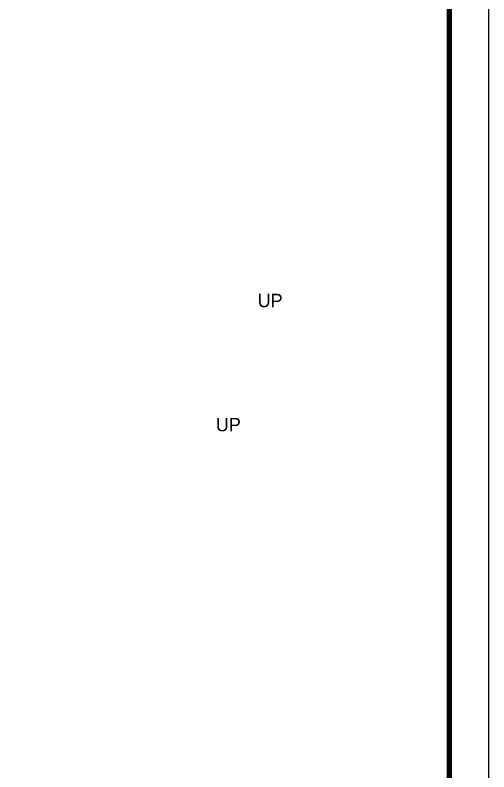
# Model space of a CAD drawing. Header units: millimetres. Extents: x -6808 to 215771, y -89660 to -16303.
# Drawn here: x 99567.4 to 99779.2, y -47839.3 to -47500.8 of the extents above; entities that cross this region are included whole.
import ezdxf

# ---------------------------------------------------------------- set-up
doc = ezdxf.new("R2010")
doc.units = ezdxf.units.MM
doc.layers.add('FORMAT', color=7, linetype='Continuous')
doc.layers.add('text', color=7, linetype='Continuous', lineweight=25)
doc.styles.add('SAJ', font='eurr____.ttf')

msp = doc.modelspace()

# ---------------------------------------------------------------- linework, layer by layer
at = {"layer": 'FORMAT', "color": 0}
msp.add_lwpolyline([(98938.986, -47020.609), (98938.986, -48213.724), (99779.208, -48213.724), (99779.208, -47020.609)], close=True, dxfattribs=at)
msp.add_lwpolyline([(98938.986, -47020.609), (98938.986, -48213.724), (99779.208, -48213.724), (99779.208, -47020.609)], close=True, dxfattribs=at)
at = {"layer": 'FORMAT', "color": 0, "const_width": 2.464}
msp.add_lwpolyline([(98956.671, -47038.294), (98956.671, -48196.039), (99761.523, -48196.039), (99761.523, -47038.294)], close=True, dxfattribs=at)
msp.add_lwpolyline([(98956.671, -47038.294), (98956.671, -48196.039), (99761.523, -48196.039), (99761.523, -47038.294)], close=True, dxfattribs=at)

# ---------------------------------------------------------------- texts
at = {"layer": 'text', "ltscale": 2, "char_height": 6, "width": 244.74508, "attachment_point": 3, "style": 'SAJ'}
for insert in [(99687, -47625.473), (99668.319, -47680.964)]:
    msp.add_mtext('\\A1;{\\fCentury Gothic|b0|i0|c0|p34;UP}', dxfattribs=dict(at, insert=insert))

doc.saveas('drawing.dxf')
